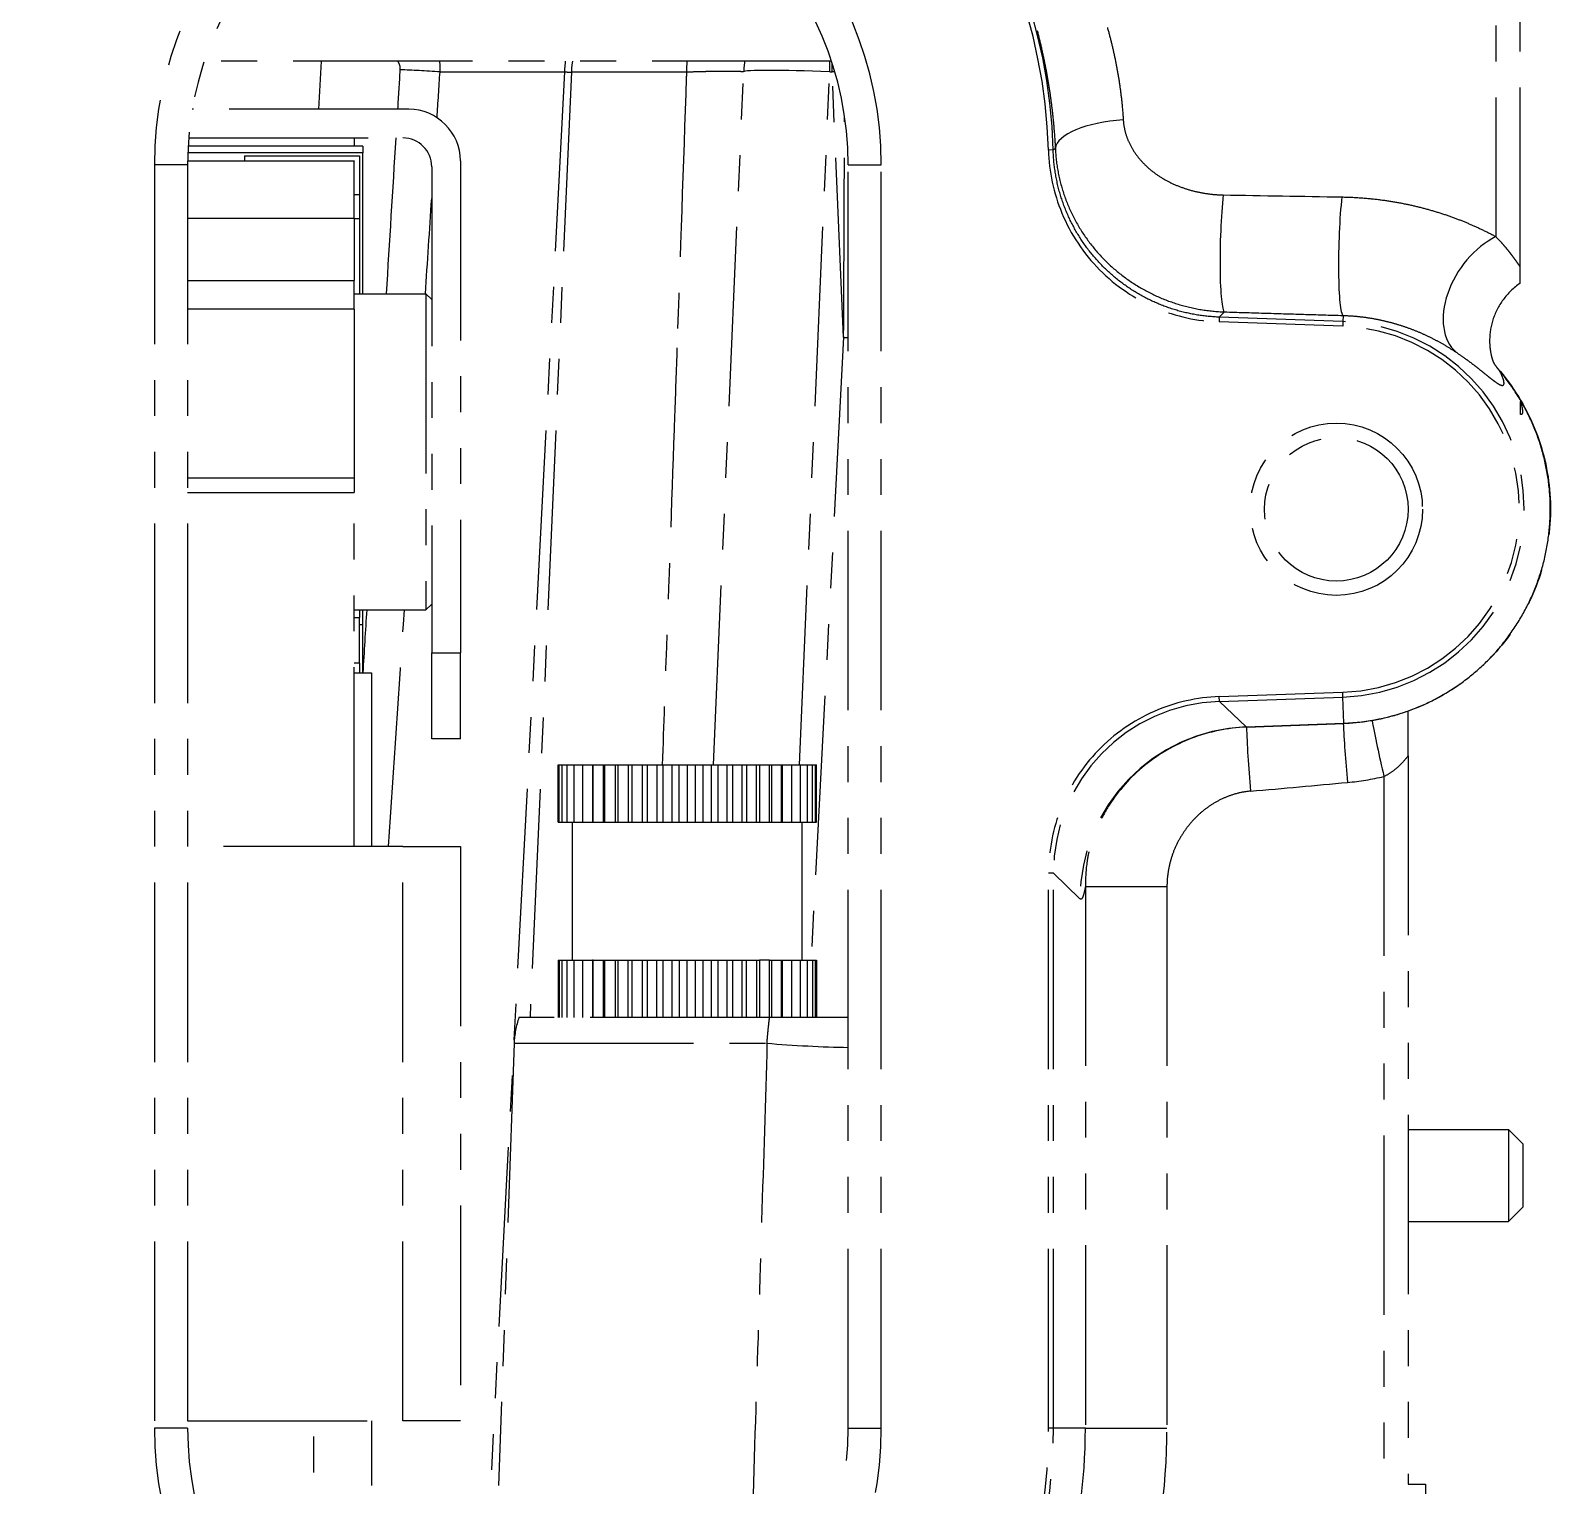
# Model space of a CAD drawing. Header units: inches. Extents: x 0 to 77285, y -118 to 40065.
# Drawn here: x 70768 to 70821, y 25489.4 to 25540.1 of the extents above; entities that cross this region are included whole.
import ezdxf

# ---------------------------------------------------------------- set-up
doc = ezdxf.new("R2010")
doc.units = ezdxf.units.IN
doc.header["$LTSCALE"] = 5
doc.header["$MEASUREMENT"] = 0
doc.linetypes.add('PHANTOM', pattern=[2.5, 1.25, -0.25, 0.25, -0.25, 0.25, -0.25])
doc.layers.add('66', color=6, linetype='PHANTOM')

# ---------------------------------------------------------------- blocks, each defined once
blk = doc.blocks.new('A$C4c8e5734')
for p, q in [((-0.843, 0.167), (-0.843, -17.183)), ((0, -18.236), (0, 0)), ((-23.978, -11.077), (-45.822, -11.077)), ((-41.752, -11.077), (-41.84, -12.747)), ((-24.041, -11.446), (-24.041, -11.077)), ((-37.611, -11.446), (-33.272, -11.446)), ((-33.272, -11.446), (-35.852, -60.677)), ((-33.038, -11.446), (-34.476, -44.377)), ((-33.038, -11.446), (-29.028, -11.446)), ((-28.092, -35.577), (-27.038, -11.446)), ((-25.094, -35.577), (-24.041, -11.446)), ((-24.041, -11.446), (-23.959, -11.446)), ((-23.959, -11.446), (-23.959, -11.134)), ((-23.556, -20.688), (-23.959, -11.446)), ((-38.7, -12.747), (-46.237, -12.747)), ((-46.362, -13.747), (-38.9, -13.747)), ((-40.6, -13.747), (-40.6, -14.027)), ((-40.3, -14.267), (-46.393, -14.267)), ((-40.3, -14.027), (-46.382, -14.027)), ((-40.3, -14.027), (-40.3, -14.267)), ((-40.3, -19.177), (-40.3, -14.267)), ((-16.258, -14.163), (-16.425, -14.168)), ((-46.4, -14.677), (-47.555, -14.677)), ((-47.555, -14.677), (-47.555, -58.677)), ((-46.4, -14.677), (-46.4, -58.677)), ((-46.399, -14.547), (-44.42, -14.547)), ((-44.42, -14.367), (-40.42, -14.367)), ((-44.42, -14.367), (-44.42, -14.547)), ((-44.42, -14.547), (-40.6, -14.547)), ((-40.6, -14.547), (-40.6, -14.557)), ((-40.6, -16.547), (-40.6, -14.557)), ((-40.42, -14.367), (-40.42, -15.727)), ((-37.9, -14.747), (-37.9, -31.677)), ((-36.9, -14.547), (-36.9, -31.677)), ((-23.4, -58.677), (-23.4, -14.677)), ((-23.4, -14.677), (-22.245, -14.677)), ((-22.245, -58.677), (-22.245, -14.677)), ((-40.42, -15.727), (-40.6, -15.727)), ((-40.42, -15.727), (-40.42, -16.547)), ((-3.9, -16.064), (-3.9, -16.064)), ((-40.6, -16.547), (-46.4, -16.547)), ((-40.6, -16.547), (-40.6, -18.709)), ((-40.6, -16.547), (-40.42, -16.547)), ((-40.42, -16.547), (-40.42, -19.177)), ((0, -18.806), (0, -18.236)), ((-46.4, -18.709), (-40.6, -18.709)), ((-40.6, -19.709), (-40.6, -18.709)), ((-40.6, -19.177), (-38.1, -19.177)), ((-38.1, -19.177), (-38.1, -30.177)), ((-37.9, -19.377), (-38.1, -19.177)), ((-40.6, -19.709), (-46.4, -19.709)), ((-40.6, -19.709), (-40.6, -25.594)), ((-10.478, -19.986), (-10.484, -20.154)), ((-6.172, -20.137), (-10.478, -19.986)), ((-6.164, -19.929), (-6.172, -20.137)), ((-6.177, -20.304), (-10.484, -20.154)), ((-6.172, -20.137), (-6.177, -20.304)), ((-23.556, -20.688), (-24.692, -42.377)), ((0, -22.925), (0, -23.366)), ((-40.6, -25.594), (-46.4, -25.594)), ((-40.6, -25.594), (-40.6, -26.094)), ((-46.4, -26.094), (-40.6, -26.094)), ((-40.6, -38.427), (-40.6, -26.094)), ((-40.6, -30.177), (-38.1, -30.177)), ((-40.42, -30.177), (-40.42, -30.445)), ((-40.3, -30.706), (-40.3, -30.177)), ((-37.9, -29.977), (-38.1, -30.177)), ((-40.6, -30.445), (-40.42, -30.445)), ((-40.42, -32.035), (-40.42, -30.445)), ((-40.3, -30.706), (-40.42, -30.706)), ((-40.3, -32.377), (-40.3, -30.706)), ((-37.9, -31.677), (-36.9, -31.677)), ((-37.9, -34.677), (-37.9, -31.677)), ((-36.9, -34.677), (-36.9, -31.677)), ((-40.42, -32.035), (-40.6, -32.035)), ((-40.42, -32.035), (-40.42, -32.377)), ((-40.6, -32.377), (-40, -32.377)), ((-40, -32.377), (-40, -38.427)), ((-10.474, -33.2), (-6.177, -33.05)), ((-10.468, -33.367), (-10.474, -33.2)), ((-10.468, -33.367), (-6.172, -33.217)), ((-9.545, -34.258), (-10.468, -33.367)), ((-6.172, -33.217), (-6.177, -33.05)), ((-6.14, -34.13), (-6.172, -33.217)), ((-3.9, -35.264), (-3.9, -33.708)), ((-9.545, -34.258), (-6.14, -34.13)), ((-9.532, -34.265), (-6.126, -34.136)), ((-36.9, -34.677), (-37.9, -34.677)), ((-3.9, -35.264), (-3.9, -60.627)), ((-33.5, -37.577), (-33.5, -35.577)), ((-33.5, -35.577), (-33.465, -35.577)), ((-33.465, -37.577), (-33.465, -35.577)), ((-33.465, -35.577), (-33.359, -35.577)), ((-33.359, -37.577), (-33.359, -35.577)), ((-33.359, -35.577), (-33.184, -35.577)), ((-33.184, -37.577), (-33.184, -35.577)), ((-33.184, -35.577), (-32.943, -35.577)), ((-32.943, -37.577), (-32.943, -35.577)), ((-32.943, -35.577), (-32.641, -35.577)), ((-32.641, -37.577), (-32.641, -35.577)), ((-32.641, -35.577), (-32.3, -35.577)), ((-32.3, -35.577), (-32.3, -37.577)), ((-32.3, -35.577), (-32.28, -35.577)), ((-32.28, -37.577), (-32.28, -35.577)), ((-32.28, -35.577), (-31.932, -35.577)), ((-31.932, -35.577), (-31.932, -37.577)), ((-31.932, -35.577), (-31.868, -35.577)), ((-31.868, -37.577), (-31.868, -35.577)), ((-31.868, -35.577), (-31.517, -35.577)), ((-31.517, -35.577), (-31.517, -37.577)), ((-31.517, -35.577), (-31.411, -35.577)), ((-31.411, -37.577), (-31.411, -35.577)), ((-31.411, -35.577), (-31.063, -35.577)), ((-31.063, -35.577), (-31.063, -37.577)), ((-31.063, -35.577), (-30.916, -35.577)), ((-30.916, -37.577), (-30.916, -35.577)), ((-30.916, -35.577), (-30.577, -35.577)), ((-30.577, -35.577), (-30.577, -37.577)), ((-30.577, -35.577), (-30.391, -35.577)), ((-30.391, -37.577), (-30.391, -35.577)), ((-30.391, -35.577), (-30.065, -35.577)), ((-30.065, -35.577), (-30.065, -37.577)), ((-30.065, -35.577), (-29.843, -35.577)), ((-29.843, -37.577), (-29.843, -35.577)), ((-29.843, -35.577), (-29.537, -35.577)), ((-29.537, -35.577), (-29.537, -37.577)), ((-29.537, -35.577), (-29.283, -35.577)), ((-29.283, -37.577), (-29.283, -35.577)), ((-29.283, -35.577), (-29, -35.577)), ((-29, -35.577), (-29, -37.577)), ((-29, -35.577), (-28.717, -35.577)), ((-28.717, -37.577), (-28.717, -35.577)), ((-28.717, -35.577), (-28.463, -35.577)), ((-28.463, -35.577), (-28.463, -37.577)), ((-28.463, -35.577), (-28.157, -35.577)), ((-28.157, -37.577), (-28.157, -35.577)), ((-28.157, -35.577), (-27.935, -35.577)), ((-27.935, -35.577), (-27.935, -37.577)), ((-27.935, -35.577), (-27.609, -35.577)), ((-27.609, -37.577), (-27.609, -35.577)), ((-27.609, -35.577), (-27.423, -35.577)), ((-27.423, -35.577), (-27.423, -37.577)), ((-27.423, -35.577), (-27.084, -35.577)), ((-27.084, -37.577), (-27.084, -35.577)), ((-27.084, -35.577), (-26.937, -35.577)), ((-26.937, -35.577), (-26.937, -37.577)), ((-26.937, -35.577), (-26.589, -35.577)), ((-26.589, -37.577), (-26.589, -35.577)), ((-26.589, -35.577), (-26.483, -35.577)), ((-26.483, -35.577), (-26.483, -37.577)), ((-26.483, -35.577), (-26.132, -35.577)), ((-26.132, -37.577), (-26.132, -35.577)), ((-26.132, -35.577), (-26.068, -35.577)), ((-26.068, -35.577), (-26.068, -37.577)), ((-26.068, -35.577), (-25.72, -35.577)), ((-25.72, -37.577), (-25.72, -35.577)), ((-25.72, -35.577), (-25.7, -35.577)), ((-25.7, -35.577), (-25.7, -37.577)), ((-25.7, -35.577), (-25.359, -35.577)), ((-25.359, -35.577), (-25.057, -35.577)), ((-25.359, -37.577), (-25.359, -35.577)), ((-25.057, -35.577), (-24.816, -35.577)), ((-25.057, -37.577), (-25.057, -35.577)), ((-24.816, -35.577), (-24.641, -35.577)), ((-24.816, -37.577), (-24.816, -35.577)), ((-24.641, -35.577), (-24.535, -35.577)), ((-24.641, -37.577), (-24.641, -35.577)), ((-24.535, -35.577), (-24.5, -35.577)), ((-24.535, -37.577), (-24.535, -35.577)), ((-24.5, -37.577), (-24.5, -35.577)), ((-4.743, -35.984), (-4.743, -64.539)), ((-33.5, -37.577), (-33.465, -37.577)), ((-33.465, -37.577), (-33.359, -37.577)), ((-33.359, -37.577), (-33.184, -37.577)), ((-33.184, -37.577), (-32.943, -37.577)), ((-33, -42.377), (-33, -37.577)), ((-32.943, -37.577), (-32.641, -37.577)), ((-32.641, -37.577), (-32.3, -37.577)), ((-32.3, -37.577), (-32.28, -37.577)), ((-32.28, -37.577), (-31.932, -37.577)), ((-31.932, -37.577), (-31.868, -37.577)), ((-31.868, -37.577), (-31.517, -37.577)), ((-31.517, -37.577), (-31.411, -37.577)), ((-31.411, -37.577), (-31.063, -37.577)), ((-31.063, -37.577), (-30.916, -37.577)), ((-30.916, -37.577), (-30.577, -37.577)), ((-30.577, -37.577), (-30.391, -37.577)), ((-30.391, -37.577), (-30.065, -37.577)), ((-30.065, -37.577), (-29.843, -37.577)), ((-29.843, -37.577), (-29.537, -37.577)), ((-29.537, -37.577), (-29.283, -37.577)), ((-29.283, -37.577), (-29, -37.577)), ((-29, -37.577), (-28.717, -37.577)), ((-28.717, -37.577), (-28.463, -37.577)), ((-28.463, -37.577), (-28.157, -37.577)), ((-28.157, -37.577), (-27.935, -37.577)), ((-27.935, -37.577), (-27.609, -37.577)), ((-27.609, -37.577), (-27.423, -37.577)), ((-27.423, -37.577), (-27.084, -37.577)), ((-27.084, -37.577), (-26.937, -37.577)), ((-26.937, -37.577), (-26.589, -37.577)), ((-26.589, -37.577), (-26.483, -37.577)), ((-26.483, -37.577), (-26.132, -37.577)), ((-26.132, -37.577), (-26.068, -37.577)), ((-26.068, -37.577), (-25.72, -37.577)), ((-25.72, -37.577), (-25.7, -37.577)), ((-25.7, -37.577), (-25.359, -37.577)), ((-25.359, -37.577), (-25.057, -37.577)), ((-25.057, -37.577), (-24.816, -37.577)), ((-25, -42.377), (-25, -37.577)), ((-24.816, -37.577), (-24.641, -37.577)), ((-24.641, -37.577), (-24.535, -37.577)), ((-24.535, -37.577), (-24.5, -37.577)), ((-38.9, -38.427), (-46.4, -38.427)), ((-38.9, -38.427), (-36.9, -38.427)), ((-38.9, -58.427), (-38.9, -38.427)), ((-36.9, -38.427), (-36.9, -58.427)), ((-15.053, -38.769), (-15.053, -38.769)), ((-16.418, -58.677), (-16.418, -39.355)), ((-16.251, -39.355), (-16.418, -39.355)), ((-16.251, -58.677), (-16.251, -39.355)), ((-15.328, -40.246), (-16.251, -39.355)), ((-15.136, -39.81), (-15.136, -58.677)), ((-15.136, -39.81), (-12.297, -39.81)), ((-12.297, -39.81), (-12.297, -58.677)), ((-33.5, -42.377), (-33.465, -42.377)), ((-33.5, -42.377), (-33.5, -44.377)), ((-33.465, -42.377), (-33.359, -42.377)), ((-33.465, -42.377), (-33.465, -44.377)), ((-33.359, -42.377), (-33.184, -42.377)), ((-33.359, -44.377), (-33.359, -42.377)), ((-33.184, -42.377), (-32.943, -42.377)), ((-33.184, -44.377), (-33.184, -42.377)), ((-32.943, -42.377), (-32.641, -42.377)), ((-32.943, -44.377), (-32.943, -42.377)), ((-32.641, -42.377), (-32.3, -42.377)), ((-32.641, -44.377), (-32.641, -42.377)), ((-32.28, -42.377), (-32.3, -42.377)), ((-32.3, -42.377), (-32.3, -44.377)), ((-32.28, -42.377), (-31.932, -42.377)), ((-32.28, -44.377), (-32.28, -42.377)), ((-31.932, -42.377), (-31.868, -42.377)), ((-31.932, -42.377), (-31.932, -44.377)), ((-31.868, -42.377), (-31.517, -42.377)), ((-31.868, -44.377), (-31.868, -42.377)), ((-31.517, -42.377), (-31.517, -44.377)), ((-31.517, -42.377), (-31.411, -42.377)), ((-31.411, -44.377), (-31.411, -42.377)), ((-31.411, -42.377), (-31.063, -42.377)), ((-31.063, -42.377), (-30.916, -42.377)), ((-31.063, -44.377), (-31.063, -42.377)), ((-30.916, -42.377), (-30.577, -42.377)), ((-30.916, -44.377), (-30.916, -42.377)), ((-30.577, -42.377), (-30.391, -42.377)), ((-30.577, -42.377), (-30.577, -44.377)), ((-30.391, -42.377), (-30.065, -42.377)), ((-30.391, -44.377), (-30.391, -42.377)), ((-30.065, -42.377), (-29.843, -42.377)), ((-30.065, -44.377), (-30.065, -42.377)), ((-29.843, -42.377), (-29.537, -42.377)), ((-29.843, -44.377), (-29.843, -42.377)), ((-29.537, -42.377), (-29.283, -42.377)), ((-29.537, -42.377), (-29.537, -44.377)), ((-29.283, -42.377), (-29, -42.377)), ((-29.283, -42.377), (-29.283, -44.377)), ((-29, -42.377), (-28.717, -42.377)), ((-29, -44.377), (-29, -42.377)), ((-28.717, -42.377), (-28.463, -42.377)), ((-28.717, -44.377), (-28.717, -42.377)), ((-28.463, -42.377), (-28.157, -42.377)), ((-28.463, -42.377), (-28.463, -44.377)), ((-28.157, -42.377), (-27.935, -42.377)), ((-28.157, -44.377), (-28.157, -42.377)), ((-27.935, -42.377), (-27.609, -42.377)), ((-27.935, -42.377), (-27.935, -44.377)), ((-27.609, -42.377), (-27.423, -42.377)), ((-27.609, -44.377), (-27.609, -42.377)), ((-27.423, -42.377), (-27.084, -42.377)), ((-27.423, -42.377), (-27.423, -44.377)), ((-27.084, -42.377), (-26.937, -42.377)), ((-27.084, -44.377), (-27.084, -42.377)), ((-26.937, -42.377), (-26.589, -42.377)), ((-26.937, -44.377), (-26.937, -42.377)), ((-26.589, -42.377), (-26.483, -42.377)), ((-26.589, -42.377), (-26.589, -44.377)), ((-26.132, -42.377), (-26.483, -42.377)), ((-26.483, -42.377), (-26.483, -44.377)), ((-26.132, -42.377), (-26.068, -42.377)), ((-26.132, -44.377), (-26.132, -42.377)), ((-26.068, -42.377), (-25.72, -42.377)), ((-26.068, -42.377), (-26.068, -44.377)), ((-25.72, -42.377), (-25.7, -42.377)), ((-25.72, -44.377), (-25.72, -42.377)), ((-25.7, -42.377), (-25.359, -42.377)), ((-25.7, -42.377), (-25.7, -44.377)), ((-25.359, -42.377), (-25.057, -42.377)), ((-25.359, -44.377), (-25.359, -42.377)), ((-25.057, -42.377), (-24.816, -42.377)), ((-25.057, -44.377), (-25.057, -42.377)), ((-24.816, -42.377), (-24.641, -42.377)), ((-24.816, -44.377), (-24.816, -42.377)), ((-24.641, -42.377), (-24.535, -42.377)), ((-24.641, -42.377), (-24.641, -44.377)), ((-24.535, -42.377), (-24.5, -42.377)), ((-24.535, -44.377), (-24.535, -42.377)), ((-24.5, -42.377), (-24.5, -44.377)), ((-26.134, -44.377), (-34.862, -44.377)), ((-23.4, -44.377), (-26.134, -44.377)), ((-35.031, -45.272), (-35.569, -60.677)), ((-35.031, -45.272), (-26.225, -45.272)), ((-3.9, -48.277), (-0.4, -48.277)), ((-0.4, -48.277), (-0.4, -51.477)), ((0.1, -48.777), (-0.4, -48.277)), ((0.1, -48.777), (0.1, -50.977)), ((0.1, -50.977), (-0.4, -51.477)), ((-3.9, -51.477), (-0.4, -51.477)), ((-46.4, -58.677), (-47.555, -58.677)), ((-46.4, -58.427), (-38.9, -58.427)), ((-42, -67.723), (-42, -58.427)), ((-40, -58.427), (-40, -60.677)), ((-36.9, -58.427), (-38.9, -58.427)), ((-23.4, -58.677), (-22.245, -58.677)), ((-16.251, -58.677), (-16.418, -58.677)), ((-15.136, -58.677), (-16.251, -58.677)), ((-15.136, -58.677), (-12.297, -58.677)), ((-3.9, -60.627), (-3.3, -60.627)), ((-3.3, -60.627), (-3.3, -64.539))]:
    blk.add_line(p, q)
for radius in [3, 2.5]:
    blk.add_circle((-6.4, -26.677), radius)
for centre, radius, start, end in [((-34.9, -14.677), 18.649, 1.5783, 156.6949), ((-34.9, -14.677), 18.482, 1.5783, 156.6949), ((-34.9, -14.677), 12.655, 360, 180), ((-34.9, -14.677), 11.5, 360, 180), ((-30.041, -11.577), 3, 170.4059, 177.5), ((-24.041, -11.577), 3, 170.4059, 177.5), ((-38.7, -14.547), 1.8, 0, 90), ((-38.9, -14.747), 1, 0, 90), ((-6.4, -26.677), 6.377, 272, 88), ((-6.4, -26.677), 6.544, 272, 88), ((-32.033, -45.377), 3, 160.5288, 178), ((-34.9, -58.677), 18.649, 220.128, 0), ((-34.9, -58.677), 18.482, 220.128, 0), ((-34.9, -58.677), 12.655, 180, 0), ((-34.9, -58.677), 11.5, 180, 0)]:
    blk.add_arc(centre, radius, start, end)
for centre, major_axis, ratio, start_param, end_param in [((-33.285, -11.577), (0.289, 3.012), 0.000093, 4.755788, 4.879099), ((-28.021, -11.577), (0, -3), 0.335923, 4.544941, 4.668756), ((-37.611, -11.555), (2.495, -0.163), 0.043535, 1.573645, 2.161748), ((-33.272, -11.337), (2.497, -0.131), 0.04356, 4.714672, 4.808246), ((-24.041, -11.577), (-2.997, 0.131), 0.043578, 4.714292, 6.283185), ((-23.959, -11.577), (-2.997, -0.131), 0.043578, 4.67884, 4.710486), ((-23.562, -20.729), (0.281, 62.728), 0.000101, 4.713036, 4.83575), ((-13.688, -14.031), (-2.497, -0.128), 0.367782, 4.745977, 6.226875), ((-10.209, -17.31), (-0.075, -2.499), 0.091823, 4.030867, 6.230603), ((-162.752, 574.426), (2075.479, -86.311), 0.28183, 4.797605, 4.799601), ((-6.077, -17.434), (-0.075, -2.499), 0.094666, 4.00332, 6.230589), ((-3.797, -17.662), (-0.715, 2.395), 0.192548, 0.707088, 0.707158), ((-0.712, -19.225), (-1.423, -2.055), 0.66243, 4.015601, 6.213265), ((-23.556, -20.558), (2.996, -0.157), 0.04356, 4.714672, 4.766653), ((1.188, -20.241), (-2.133, -1.304), 0.946608, 0.021191, 0.16306), ((-10.235, -39.379), (-4.339, 4.19), 0.994731, 5.516563, 7.049808), ((-9.336, -40.246), (-4.168, -4.316), 0.997357, 3.945767, 5.479011), ((-9.307, -29.249), (-0.226, -5.016), 0.052085, 6.235092, 6.287489), ((-9.307, -29.249), (-0.226, -5.016), 0.052085, 0.004303, 0.004316), ((-9.23, -36.494), (0.26, -2.989), 0.05214, 3.865601, 4.707855), ((-5.852, -36.19), (0.279, -2.987), 0.052109, 3.95003, 4.707519), ((-6.314, -29.14), (0.188, -4.996), 0.052299, 6.230754, 6.283185), ((-4.586, -35.984), (0.679, -2.922), 0.05098, 3.970311, 4.700539), ((-6.893, -26.71), (0, -9.521), 0.99863, 0.093108, 0.228074), ((-49.16, -29.261), (-85.723, -2.525), 0.1104, 2.05001, 2.095046), ((-24.845, -45.167), (2.996, -0.157), 0.066254, 4.237342, 5.219321), ((-34.769, -58.677), (0, -19.668), 0.998185, 1.288678, 1.570789), ((-34.935, -58.677), (0, -22.668), 0.99863, 1.288913, 1.570789)]:
    blk.add_ellipse(centre, major_axis=major_axis, ratio=ratio, start_param=start_param, end_param=end_param)
for points in [[(-16.818, -10.002), (-16.767, -10.196), (-16.72, -10.389), (-16.677, -10.578)], [(-14.372, -9.903), (-14.323, -10.075), (-14.278, -10.244), (-14.236, -10.415)], [(-14.236, -10.415), (-14.194, -10.586), (-14.155, -10.758), (-14.119, -10.927)], [(-39.041, -11.139), (-39.052, -11.117), (-39.066, -11.096), (-39.081, -11.077)], [(-37.611, -11.446), (-37.609, -11.321), (-37.61, -11.198), (-37.613, -11.077)], [(-39.079, -12.747), (-39.05, -12.289), (-39.023, -11.831), (-38.995, -11.374)], [(-39.012, -11.213), (-39.019, -11.188), (-39.029, -11.163), (-39.041, -11.139)], [(-38.996, -11.291), (-38.999, -11.265), (-39.004, -11.239), (-39.012, -11.213)], [(-38.995, -11.374), (-38.993, -11.345), (-38.993, -11.318), (-38.996, -11.291)], [(-37.715, -13.04), (-37.68, -12.509), (-37.645, -11.977), (-37.611, -11.446)], [(-29.035, -11.643), (-29.138, -14.654), (-29.246, -17.797), (-29.36, -21.059)], [(-29.028, -11.446), (-29.031, -11.512), (-29.033, -11.577), (-29.035, -11.643)], [(-16.292, -12.827), (-16.269, -13.022), (-16.249, -13.223), (-16.231, -13.437)], [(-13.819, -13.118), (-13.811, -13.246), (-13.791, -13.373), (-13.761, -13.497)], [(-39.473, -19.177), (-39.362, -17.367), (-39.251, -15.557), (-39.14, -13.747)], [(-16.231, -13.437), (-16.212, -13.65), (-16.196, -13.874), (-16.184, -14.107)], [(-13.761, -13.497), (-13.73, -13.622), (-13.689, -13.744), (-13.636, -13.864)], [(-13.636, -13.864), (-13.583, -13.984), (-13.52, -14.102), (-13.446, -14.216)], [(-12.886, -14.841), (-12.775, -14.934), (-12.657, -15.021), (-12.532, -15.1)], [(-38.119, -19.177), (-38.046, -18.07), (-37.973, -16.963), (-37.9, -15.855)], [(-15.76, -16.403), (-15.861, -16.173), (-15.948, -15.935), (-16.019, -15.689)], [(-15.883, -15.714), (-15.796, -15.973), (-15.689, -16.229), (-15.565, -16.475)], [(-11.726, -15.487), (-11.582, -15.537), (-11.434, -15.58), (-11.281, -15.615)], [(-11.281, -15.615), (-11.128, -15.651), (-10.971, -15.678), (-10.814, -15.697)], [(-10.814, -15.697), (-10.656, -15.717), (-10.499, -15.727), (-10.339, -15.73)], [(-4.269, -15.991), (-4.09, -16.023), (-3.915, -16.059), (-3.741, -16.099)], [(-3.741, -16.099), (-3.567, -16.138), (-3.392, -16.182), (-3.218, -16.23)], [(-3.218, -16.23), (-3.044, -16.279), (-2.87, -16.331), (-2.701, -16.386)], [(-2.701, -16.386), (-2.532, -16.442), (-2.368, -16.5), (-2.211, -16.559)], [(-15.565, -16.475), (-15.441, -16.722), (-15.299, -16.96), (-15.141, -17.188)], [(-2.211, -16.559), (-2.054, -16.618), (-1.903, -16.679), (-1.754, -16.744)], [(-1.754, -16.744), (-1.604, -16.808), (-1.456, -16.875), (-1.304, -16.948)], [(-1.304, -16.948), (-1.153, -17.021), (-0.998, -17.1), (-0.843, -17.183)], [(-15.141, -17.188), (-14.984, -17.415), (-14.81, -17.631), (-14.623, -17.834)], [(-0.843, -17.183), (-0.777, -17.251), (-0.718, -17.315), (-0.663, -17.376)], [(-0.663, -17.376), (-0.655, -17.385), (-0.647, -17.394), (-0.64, -17.403)], [(-0.64, -17.403), (-0.594, -17.454), (-0.552, -17.503), (-0.513, -17.551)], [(-0.513, -17.551), (-0.499, -17.568), (-0.486, -17.584), (-0.473, -17.6)], [(-0.473, -17.6), (-0.441, -17.639), (-0.411, -17.677), (-0.381, -17.714)], [(-0.381, -17.714), (-0.363, -17.737), (-0.346, -17.76), (-0.329, -17.782)], [(-0.329, -17.782), (-0.307, -17.811), (-0.285, -17.839), (-0.265, -17.866)], [(-0.265, -17.866), (-0.244, -17.895), (-0.223, -17.923), (-0.204, -17.949)], [(-0.204, -17.949), (-0.19, -17.969), (-0.176, -17.987), (-0.163, -18.005)], [(-0.163, -18.005), (-0.14, -18.037), (-0.118, -18.068), (-0.098, -18.097)], [(-0.098, -18.097), (-0.09, -18.108), (-0.083, -18.118), (-0.075, -18.128)], [(-0.075, -18.128), (-0.052, -18.162), (-0.03, -18.193), (-0.009, -18.223)], [(-0.009, -18.223), (-0.006, -18.228), (-0.003, -18.232), (0, -18.236)], [(-13.329, -19.155), (-13.543, -19.028), (-13.749, -18.888), (-13.945, -18.736)], [(-13.364, -18.874), (-13.136, -19.016), (-12.901, -19.141), (-12.658, -19.252)], [(-12.663, -19.494), (-12.892, -19.395), (-13.115, -19.281), (-13.329, -19.155)], [(-11.959, -19.749), (-12.198, -19.679), (-12.434, -19.594), (-12.663, -19.494)], [(-12.658, -19.252), (-12.414, -19.363), (-12.162, -19.459), (-11.902, -19.538)], [(-11.902, -19.538), (-11.642, -19.617), (-11.374, -19.68), (-11.106, -19.725)], [(-11.106, -19.725), (-10.837, -19.769), (-10.566, -19.796), (-10.296, -19.805)], [(-10.478, -19.986), (-10.448, -19.956), (-10.387, -19.896), (-10.326, -19.836), (-10.296, -19.805)], [(-7.546, -19.887), (-7.086, -19.901), (-6.626, -19.915), (-6.164, -19.929)], [(-6.164, -19.929), (-5.973, -19.934), (-5.794, -19.947), (-5.627, -19.964)], [(-5.627, -19.964), (-5.46, -19.981), (-5.305, -20.003), (-5.16, -20.028)], [(-5.16, -20.028), (-5.015, -20.053), (-4.879, -20.08), (-4.748, -20.11)], [(-4.748, -20.11), (-4.616, -20.141), (-4.489, -20.174), (-4.361, -20.211)], [(-4.361, -20.211), (-4.233, -20.247), (-4.106, -20.288), (-3.978, -20.333)], [(-3.978, -20.333), (-3.85, -20.377), (-3.722, -20.426), (-3.598, -20.477)], [(-3.598, -20.477), (-3.474, -20.528), (-3.354, -20.581), (-3.238, -20.636)], [(-3.238, -20.636), (-3.122, -20.69), (-3.011, -20.747), (-2.901, -20.806)], [(-2.901, -20.806), (-2.791, -20.864), (-2.681, -20.926), (-2.569, -20.993)], [(-2.569, -20.993), (-2.457, -21.061), (-2.341, -21.134), (-2.227, -21.21)], [(-2.227, -21.21), (-2.124, -21.278), (-2.033, -21.342), (-1.949, -21.402)], [(-1.949, -21.402), (-1.866, -21.462), (-1.791, -21.517), (-1.72, -21.57)], [(-0.919, -21.587), (-0.872, -21.659), (-0.824, -21.721), (-0.782, -21.769)], [(-1.347, -21.861), (-1.293, -21.904), (-1.244, -21.943), (-1.199, -21.98)], [(-1.199, -21.98), (-1.153, -22.016), (-1.112, -22.049), (-1.073, -22.08)], [(-1.073, -22.08), (-1.034, -22.111), (-0.997, -22.14), (-0.961, -22.168)], [(-0.961, -22.168), (-0.924, -22.195), (-0.889, -22.221), (-0.856, -22.245)], [(-0.856, -22.245), (-0.823, -22.269), (-0.791, -22.29), (-0.762, -22.307)], [(-0.716, -21.856), (-0.735, -21.827), (-0.757, -21.798), (-0.782, -21.769)], [(-0.599, -22.108), (-0.623, -22.042), (-0.66, -21.96), (-0.716, -21.856)], [(-0.133, -22.644), (-0.31, -22.369), (-0.505, -22.106), (-0.716, -21.856)], [(-0.561, -22.26), (-0.564, -22.223), (-0.576, -22.174), (-0.599, -22.108)], [(-0.762, -22.307), (-0.732, -22.325), (-0.705, -22.339), (-0.68, -22.349)], [(-0.68, -22.349), (-0.655, -22.359), (-0.633, -22.364), (-0.614, -22.363)], [(-0.614, -22.363), (-0.595, -22.362), (-0.581, -22.355), (-0.571, -22.338)], [(-0.571, -22.338), (-0.561, -22.322), (-0.557, -22.297), (-0.561, -22.26)], [(0.342, -23.502), (0.203, -23.206), (0.044, -22.919), (-0.133, -22.644)], [(0.7, -24.415), (0.601, -24.103), (0.481, -23.798), (0.342, -23.502)], [(0.935, -25.367), (0.878, -25.045), (0.799, -24.727), (0.7, -24.415)], [(1.044, -26.342), (1.029, -26.015), (0.993, -25.689), (0.935, -25.367)], [(1.023, -27.322), (1.052, -26.996), (1.058, -26.668), (1.044, -26.342)], [(0.874, -28.291), (0.945, -27.972), (0.995, -27.648), (1.023, -27.322)], [(0.6, -29.232), (0.712, -28.925), (0.804, -28.611), (0.874, -28.291)], [(0.204, -30.13), (0.355, -29.84), (0.488, -29.54), (0.6, -29.232)], [(-40.288, -32.377), (-40.243, -31.643), (-40.197, -30.91), (-40.152, -30.177)], [(-39.402, -38.427), (-39.217, -35.677), (-39.032, -32.927), (-38.849, -30.177)], [(-0.306, -30.967), (-0.118, -30.699), (0.052, -30.419), (0.204, -30.13)], [(-0.922, -31.73), (-0.7, -31.49), (-0.494, -31.234), (-0.306, -30.967)], [(-1.632, -32.406), (-1.381, -32.197), (-1.143, -31.971), (-0.922, -31.73)], [(-2.425, -32.983), (-2.149, -32.808), (-1.884, -32.615), (-1.632, -32.406)], [(-5.156, -34.029), (-4.833, -33.974), (-4.515, -33.898), (-4.203, -33.802)], [(-6.14, -34.13), (-5.809, -34.118), (-5.48, -34.084), (-5.156, -34.029)], [(-3.9, -35.264), (-3.991, -35.384), (-4.085, -35.489), (-4.18, -35.582)], [(-4.465, -35.822), (-4.56, -35.889), (-4.652, -35.942), (-4.743, -35.984)], [(-4.18, -35.582), (-4.274, -35.675), (-4.371, -35.756), (-4.465, -35.822)], [(-9.387, -36.494), (-9.53, -36.507), (-9.67, -36.53), (-9.807, -36.563)], [(-9.807, -36.563), (-9.943, -36.596), (-10.077, -36.639), (-10.208, -36.691)], [(-11.284, -37.402), (-11.387, -37.505), (-11.485, -37.614), (-11.575, -37.73)], [(-10.955, -37.115), (-11.07, -37.203), (-11.18, -37.299), (-11.284, -37.402)], [(-11.823, -38.094), (-11.897, -38.22), (-11.963, -38.35), (-12.022, -38.486)], [(-11.575, -37.73), (-11.665, -37.846), (-11.748, -37.968), (-11.823, -38.094)], [(-12.022, -38.486), (-12.08, -38.622), (-12.13, -38.763), (-12.171, -38.908)], [(-15.079, -38.937), (-15.119, -39.225), (-15.138, -39.517), (-15.136, -39.81)], [(-15.053, -38.769), (-15.063, -38.825), (-15.071, -38.881), (-15.079, -38.937)], [(-15.264, -40.239), (-15.285, -40.265), (-15.307, -40.267), (-15.328, -40.246)], [(-15.199, -40.094), (-15.221, -40.165), (-15.242, -40.214), (-15.264, -40.239)], [(-15.136, -39.81), (-15.157, -39.928), (-15.178, -40.022), (-15.199, -40.094)], [(-26.151, -44.507), (-26.145, -44.463), (-26.14, -44.419), (-26.134, -44.377)], [(-26.225, -45.272), (-26.217, -45.167), (-26.208, -45.064), (-26.199, -44.962)], [(-26.199, -44.962), (-26.196, -44.934), (-26.194, -44.907), (-26.191, -44.881)], [(-26.191, -44.881), (-26.184, -44.806), (-26.176, -44.732), (-26.168, -44.66)], [(-26.168, -44.66), (-26.163, -44.608), (-26.157, -44.557), (-26.151, -44.507)]]:
    blk.add_open_spline(points, degree=3)
for points, knots in [([(-16.677, -10.578), (-16.634, -10.768), (-16.594, -10.953), (-16.557, -11.141), (-16.519, -11.328), (-16.484, -11.517), (-16.453, -11.703)], [0.1428571, 0.1428571, 0.1428571, 0.1428571, 0.2857143, 0.2857143, 0.2857143, 0.4285714, 0.4285714, 0.4285714, 0.4285714]), ([(-14.119, -10.927), (-14.083, -11.097), (-14.051, -11.264), (-14.021, -11.433), (-13.991, -11.602), (-13.963, -11.774), (-13.938, -11.951), (-13.913, -12.129), (-13.89, -12.313), (-13.87, -12.507), (-13.85, -12.701), (-13.833, -12.905), (-13.819, -13.118)], [0.4285714, 0.4285714, 0.4285714, 0.4285714, 0.5714286, 0.5714286, 0.5714286, 0.7142857, 0.7142857, 0.7142857, 0.8571429, 0.8571429, 0.8571429, 0.9999999, 0.9999999, 0.9999999, 0.9999999]), ([(-29.028, -11.446), (-28.901, -11.442), (-28.778, -11.438), (-28.659, -11.435), (-28.541, -11.431), (-28.428, -11.429), (-28.319, -11.426), (-28.209, -11.424), (-28.104, -11.422), (-28.005, -11.42), (-27.906, -11.419), (-27.814, -11.418), (-27.728, -11.417)], [0, 0, 0, 0, 0.1111111, 0.1111111, 0.1111111, 0.2222222, 0.2222222, 0.2222222, 0.3333333, 0.3333333, 0.3333333, 0.4444444, 0.4444444, 0.4444444, 0.4444444]), ([(-27.728, -11.417), (-27.642, -11.417), (-27.563, -11.417), (-27.492, -11.417), (-27.421, -11.417), (-27.358, -11.418), (-27.304, -11.42), (-27.249, -11.421), (-27.201, -11.423), (-27.162, -11.425)], [0.4444444, 0.4444444, 0.4444444, 0.4444444, 0.5555556, 0.5555556, 0.5555556, 0.6666667, 0.6666667, 0.6666667, 0.7777778, 0.7777778, 0.7777778, 0.7777778]), ([(-27.162, -11.425), (-27.122, -11.427), (-27.091, -11.43), (-27.07, -11.434), (-27.049, -11.437), (-27.038, -11.441), (-27.038, -11.446)], [0.7777778, 0.7777778, 0.7777778, 0.7777778, 0.8888889, 0.8888889, 0.8888889, 1, 1, 1, 1]), ([(-16.453, -11.703), (-16.421, -11.889), (-16.392, -12.072), (-16.365, -12.257), (-16.339, -12.443), (-16.314, -12.632), (-16.292, -12.827)], [0.4285714, 0.4285714, 0.4285714, 0.4285714, 0.5714286, 0.5714286, 0.5714286, 0.7142857, 0.7142857, 0.7142857, 0.7142857]), ([(-16.425, -14.168), (-16.405, -14.921), (-16.246, -15.666), (-15.65, -17.101), (-15.203, -17.772), (-14.079, -18.905), (-13.411, -19.357), (-11.981, -19.963), (-11.237, -20.127), (-10.484, -20.154)], [0.0000028, 0.0000028, 0.0000028, 0.0000028, 0.2261414, 0.2261414, 0.4655504, 0.4655504, 0.7049898, 0.7049898, 0.9312215, 0.9312215, 0.9312215, 0.9312215]), ([(-16.258, -14.163), (-16.246, -14.154), (-16.221, -14.135), (-16.196, -14.116), (-16.184, -14.107)], [0, 0, 0, 0, 0.5, 0.9999999, 0.9999999, 0.9999999, 0.9999999]), ([(-16.019, -15.689), (-16.091, -15.443), (-16.148, -15.19), (-16.188, -14.935), (-16.228, -14.68), (-16.251, -14.422), (-16.258, -14.163)], [0.8333333, 0.8333333, 0.8333333, 0.8333333, 0.9166667, 0.9166667, 0.9166667, 1, 1, 1, 1]), ([(-16.184, -14.107), (-16.172, -14.382), (-16.14, -14.656), (-16.09, -14.924), (-16.04, -15.192), (-15.971, -15.455), (-15.883, -15.714)], [0, 0, 0, 0, 0.0909091, 0.0909091, 0.0909091, 0.1818182, 0.1818182, 0.1818182, 0.1818182]), ([(-13.446, -14.216), (-13.371, -14.33), (-13.287, -14.44), (-13.193, -14.544), (-13.1, -14.649), (-12.997, -14.748), (-12.886, -14.841)], [0.2727273, 0.2727273, 0.2727273, 0.2727273, 0.3636364, 0.3636364, 0.3636364, 0.4545455, 0.4545455, 0.4545455, 0.4545455]), ([(-12.532, -15.1), (-12.408, -15.179), (-12.276, -15.252), (-12.142, -15.316), (-12.007, -15.381), (-11.869, -15.438), (-11.726, -15.487)], [0.5454545, 0.5454545, 0.5454545, 0.5454545, 0.6363636, 0.6363636, 0.6363636, 0.7272727, 0.7272727, 0.7272727, 0.7272727]), ([(-6.208, -15.801), (-5.946, -15.806), (-5.7, -15.818), (-5.472, -15.836), (-5.243, -15.854), (-5.032, -15.877), (-4.833, -15.903), (-4.635, -15.929), (-4.449, -15.959), (-4.269, -15.991)], [0, 0, 0, 0, 0.1, 0.1, 0.1, 0.2, 0.2, 0.2, 0.3, 0.3, 0.3, 0.3]), ([(-14.998, -17.686), (-15.151, -17.489), (-15.292, -17.283), (-15.419, -17.069), (-15.546, -16.854), (-15.66, -16.633), (-15.76, -16.403)], [0.5833333, 0.5833333, 0.5833333, 0.5833333, 0.6666667, 0.6666667, 0.6666667, 0.75, 0.75, 0.75, 0.75]), ([(-13.945, -18.736), (-14.141, -18.583), (-14.328, -18.419), (-14.504, -18.244), (-14.68, -18.069), (-14.844, -17.882), (-14.998, -17.686)], [0.4166667, 0.4166667, 0.4166667, 0.4166667, 0.5, 0.5, 0.5, 0.5833333, 0.5833333, 0.5833333, 0.5833333]), ([(-14.623, -17.834), (-14.437, -18.036), (-14.237, -18.225), (-14.026, -18.399), (-13.815, -18.573), (-13.592, -18.732), (-13.364, -18.874)], [0.4545455, 0.4545455, 0.4545455, 0.4545455, 0.5454545, 0.5454545, 0.5454545, 0.6363636, 0.6363636, 0.6363636, 0.6363636]), ([(0, -18.806), (-0.227, -18.962), (-0.43, -19.16), (-0.749, -19.596), (-0.871, -19.84), (-1.025, -20.324), (-1.06, -20.573), (-1.064, -20.971), (-1.043, -21.133), (-1, -21.348), (-0.979, -21.419), (-0.942, -21.533), (-0.927, -21.568), (-0.912, -21.602), (-0.91, -21.607), (-0.91, -21.607)], [0, 0, 0, 0, 0.0855138, 0.0855138, 0.1689981, 0.1689981, 0.2502066, 0.2502066, 0.3183439, 0.3183439, 0.3727466, 0.3727466, 0.437922, 0.437922, 0.4853626, 0.4853626, 0.4853626, 0.4853626]), ([(-10.478, -19.986), (-10.732, -19.978), (-10.984, -19.953), (-11.231, -19.913), (-11.478, -19.873), (-11.719, -19.819), (-11.959, -19.749)], [0, 0, 0, 0, 0.0833333, 0.0833333, 0.0833333, 0.1666667, 0.1666667, 0.1666667, 0.1666667]), ([(-10.296, -19.805), (-9.839, -19.819), (-9.382, -19.832), (-8.923, -19.846), (-8.465, -19.86), (-8.006, -19.874), (-7.546, -19.887)], [0, 0, 0, 0, 0.3333333, 0.3333333, 0.3333333, 0.6666667, 0.6666667, 0.6666667, 0.6666667]), ([(-29.36, -21.059), (-29.387, -21.838), (-29.414, -22.623), (-29.442, -23.416), (-29.533, -26.017), (-29.628, -28.698), (-29.727, -31.473), (-29.775, -32.818), (-29.824, -34.186), (-29.874, -35.577)], [0.2, 0.2, 0.2, 0.2, 0.246706, 0.246706, 0.246706, 0.4, 0.4, 0.4, 0.4743047, 0.4743047, 0.4743047, 0.4743047]), ([(-1.72, -21.57), (-1.649, -21.624), (-1.583, -21.675), (-1.521, -21.723), (-1.459, -21.772), (-1.401, -21.818), (-1.347, -21.861)], [0.1333333, 0.1333333, 0.1333333, 0.1333333, 0.2, 0.2, 0.2, 0.2666667, 0.2666667, 0.2666667, 0.2666667]), ([(-0.782, -21.769), (-0.252, -22.377), (0.184, -23.081), (0.795, -24.559), (0.982, -25.349), (1.096, -26.93), (1.024, -27.74), (0.635, -29.277), (0.313, -30.024), (-0.54, -31.36), (-1.081, -31.967), (-2.311, -32.968), (-3.015, -33.374), (-4.51, -33.941), (-5.32, -34.106), (-6.126, -34.136)], [0, 0, 0, 0, 0.24203, 0.24203, 0.479698, 0.479698, 0.717544, 0.717544, 0.955385, 0.955385, 1.193195, 1.193195, 1.431062, 1.431062, 1.672877, 1.672877, 1.672877, 1.672877]), ([(0, -22.925), (0.098, -23.199), (0.103, -23.348), (0.041, -23.38), (0.023, -23.377), (0, -23.366)], [-2.880639, -2.880639, -2.880639, -2.880639, -2.5707797, -2.5707797, -2.4847961, -2.4847961, -2.4847961, -2.4847961]), ([(-10.474, -33.2), (-11.256, -33.227), (-12.028, -33.403), (-13.476, -34.04), (-14.137, -34.501), (-15.246, -35.649), (-15.683, -36.326), (-16.269, -37.795), (-16.418, -38.572), (-16.418, -39.355)], [0.000001, 0.000001, 0.000001, 0.000001, 0.2348184, 0.2348184, 0.4741465, 0.4741465, 0.7135007, 0.7135007, 0.9484037, 0.9484037, 0.9484037, 0.9484037]), ([(-4.203, -33.802), (-3.89, -33.705), (-3.584, -33.588), (-3.287, -33.451), (-2.99, -33.314), (-2.702, -33.158), (-2.425, -32.983)], [0.1176471, 0.1176471, 0.1176471, 0.1176471, 0.1764706, 0.1764706, 0.1764706, 0.2352941, 0.2352941, 0.2352941, 0.2352941]), ([(-9.532, -34.265), (-10.18, -34.289), (-10.831, -34.422), (-12.029, -34.879), (-12.592, -35.206), (-13.564, -36), (-13.988, -36.481), (-14.454, -37.207), (-14.577, -37.434), (-14.751, -37.806), (-14.812, -37.956), (-14.896, -38.185), (-14.924, -38.271), (-14.986, -38.474), (-15.011, -38.573), (-15.042, -38.706), (-15.049, -38.744), (-15.053, -38.765), (-15.053, -38.768), (-15.053, -38.769)], [0, 0, 0, 0, 0.1953229, 0.1953229, 0.3869214, 0.3869214, 0.5768896, 0.5768896, 0.6597202, 0.6597202, 0.717951, 0.717951, 0.757812, 0.757812, 0.8234183, 0.8234183, 0.8873688, 0.8873688, 0.9081733, 0.9081733, 0.9081733, 0.9081733]), ([(-10.208, -36.691), (-10.34, -36.744), (-10.469, -36.806), (-10.594, -36.877), (-10.719, -36.948), (-10.839, -37.028), (-10.955, -37.115)], [0.1818182, 0.1818182, 0.1818182, 0.1818182, 0.2727273, 0.2727273, 0.2727273, 0.3636364, 0.3636364, 0.3636364, 0.3636364]), ([(-12.171, -38.908), (-12.212, -39.053), (-12.244, -39.203), (-12.265, -39.354), (-12.286, -39.504), (-12.297, -39.656), (-12.297, -39.81)], [0.8181818, 0.8181818, 0.8181818, 0.8181818, 0.9090909, 0.9090909, 0.9090909, 1, 1, 1, 1]), ([(-26.225, -45.272), (-26.284, -47.274), (-26.347, -49.338), (-26.412, -51.462), (-26.477, -53.586), (-26.545, -55.771), (-26.617, -58.017), (-26.688, -60.263), (-26.762, -62.57), (-26.84, -64.938)], [0, 0, 0, 0, 0.333333, 0.333333, 0.333333, 0.666667, 0.666667, 0.666667, 1, 1, 1, 1])]:
    blk.add_open_spline(points, degree=3, knots=knots)
blk = doc.blocks.new('A$Cf772756f')
at = {"layer": '66'}
blk.add_blockref('A$C4c8e5734', (124, 152.877), dxfattribs=at)

msp = doc.modelspace()

# ---------------------------------------------------------------- block references
at = {"layer": '66'}
msp.add_blockref('A$Cf772756f', (70695.86379752, 25397.23021317, 0), dxfattribs=at)

doc.saveas('drawing.dxf')
